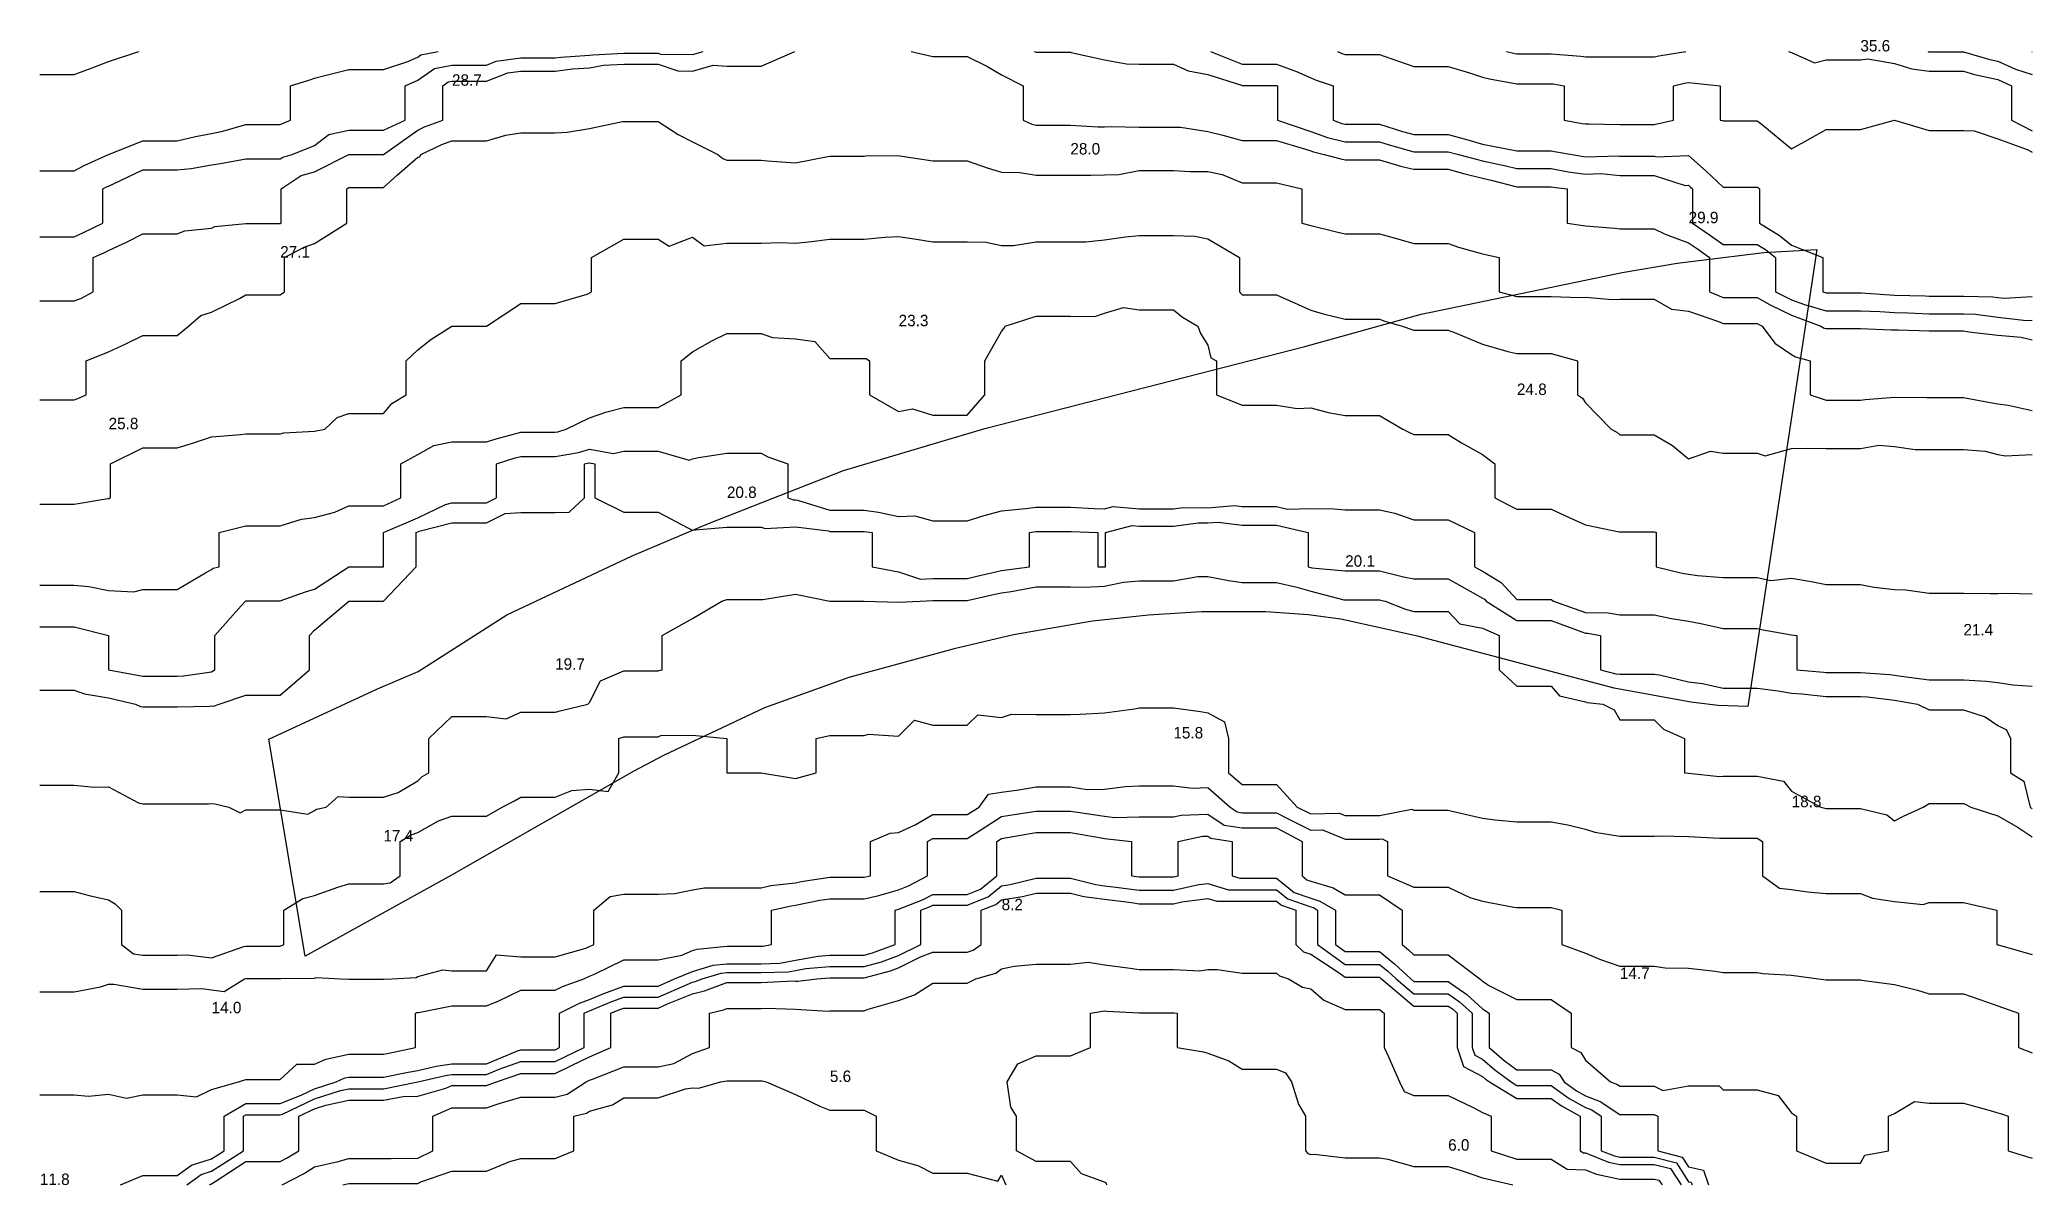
# Model space of a CAD drawing. Extents: x 0 to 174, y 0 to 100.
import ezdxf

# ---------------------------------------------------------------- set-up
doc = ezdxf.new("R2010")
doc.units = 0
for name, color, linetype in [('CONTOURS_MAJEURES', 3, 'CONTINUOUS'), ('CONTOURS_MINEURES', 8, 'CONTINUOUS'), ('PARCELLE', 4, 'CONTINUOUS'), ('POINTS_COTES', 7, 'CONTINUOUS')]:
    doc.layers.add(name, color=color, linetype=linetype)

msp = doc.modelspace()

# ---------------------------------------------------------------- linework, layer by layer
at = {"layer": 'CONTOURS_MAJEURES'}
for points in [[(0, 82.813), (1.812, 82.813), (3.002, 82.813), (3.815, 83.19), (5.513, 84), (5.513, 86.506), (5.513, 86.996), (5.833, 87.168), (6.005, 87.244), (6.432, 87.426), (8.996, 88.65), (10.648, 88.65), (11.999, 88.65), (13.208, 88.791), (15.001, 89.088), (15.791, 89.212), (18.003, 89.627), (20.621, 89.627), (20.995, 89.627), (21.219, 89.778), (22.045, 90.003), (23.997, 90.798), (25.254, 91.744), (26.999, 92.127), (29.129, 92.127), (30.002, 92.127), (31.895, 92.998), (31.895, 94.109), (31.895, 96.005), (33.004, 96.491), (34.476, 97.527), (35.995, 97.814), (37.808, 97.814), (38.998, 97.814), (39.855, 98.145), (42, 98.443), (44.444, 98.443), (45.002, 98.443), (45.494, 98.51), (48.004, 98.664), (48.291, 98.714), (50.996, 98.855), (53.852, 98.855), (53.998, 98.855), (54.221, 98.778), (57.001, 98.724), (57.936, 99.001)], [(86.856, 99.001), (87.002, 98.93), (89.934, 98.93), (90.004, 98.93), (90.082, 98.923), (92.996, 98.275), (94.904, 97.909), (95.998, 97.881), (97.121, 97.881), (99, 97.881), (100.295, 97.297), (102.003, 96.997), (104.943, 96.067), (105.005, 96.042), (105.042, 96.042), (107.997, 96.042), (108.097, 96.005), (108.097, 93.099), (108.097, 92.998), (110.999, 92.011), (112.475, 91.476), (114.001, 91.115), (115.889, 91.115), (117.003, 91.115), (117.848, 90.849), (119.995, 90.244), (122.756, 90.244), (122.997, 90.244), (123.904, 90.003), (125.552, 89.554), (125.999, 89.441), (128.022, 89.022), (129.002, 88.768), (130.234, 88.768), (132.004, 88.768), (133.487, 88.486), (134.996, 88.289), (136.327, 88.329), (137.998, 88.168), (139.83, 88.168), (141, 88.168), (143.702, 87.297), (144.002, 87.31), (144.167, 87.161), (144.342, 86.996), (144.342, 86.657), (144.342, 84), (145.919, 82.917), (147.005, 82.136), (148.867, 82.136), (149.996, 82.136), (150.701, 81.707), (151.581, 81.005), (151.581, 79.418), (151.581, 77.998), (152.999, 77.31), (154.108, 76.891), (156.001, 76.36), (157.361, 76.36), (159.003, 76.36), (160.71, 76.289), (161.995, 76.198), (163.169, 76.174), (164.997, 76.089), (166.91, 76.089), (167.999, 76.089), (169.061, 76.062), (171.002, 75.794), (173.497, 75.508), (174.004, 75.536)], [(0, 43.221), (1.778, 43.221), (3.002, 43.221), (3.89, 42.885), (6.005, 42.537), (8.355, 41.995), (8.788, 41.786), (8.996, 41.762), (9.23, 41.762), (11.999, 41.762), (14.841, 41.835), (15.001, 41.845), (15.161, 41.835), (15.668, 41.995), (18.003, 42.775), (18.779, 42.775), (20.995, 42.775), (23.55, 45.002), (23.55, 45.448), (23.55, 47.998), (23.997, 48.465), (26.999, 51.004), (30.002, 51.004), (32.861, 54), (32.861, 54.143), (32.861, 56.996), (33.004, 57.056), (33.119, 57.111), (35.995, 57.83), (38.165, 57.83), (38.998, 57.83), (40.635, 58.636), (42, 58.749), (43.251, 58.749), (45.002, 58.749), (46.228, 58.775), (47.557, 60.002), (47.557, 60.448), (47.557, 62.998), (47.941, 63.061), (48.004, 63.081), (48.47, 62.998), (48.47, 62.532), (48.47, 60.002), (50.996, 58.774), (52.772, 58.774), (53.998, 58.774), (56.591, 57.406), (57.001, 57.187), (57.22, 57.216), (60.003, 57.463), (62.538, 57.463), (63.005, 57.463), (63.351, 57.343), (65.997, 57.489), (68.865, 57.13), (68.999, 57.088), (69.091, 57.088), (72.001, 57.088), (72.684, 56.996), (72.684, 54.681), (72.684, 54), (75.004, 53.545), (76.924, 52.927), (77.995, 52.982), (79.015, 52.982), (80.997, 52.982), (81.835, 53.164), (84, 53.669), (86.43, 54), (86.43, 56.425), (86.43, 56.996), (87.002, 57.081), (89.919, 57.081), (90.004, 57.081), (90.085, 57.076), (92.398, 56.996), (92.398, 54.599), (92.398, 54), (92.978, 53.982), (92.996, 53.983), (93.077, 54), (93.077, 56.915), (93.077, 56.996), (95.401, 57.594), (95.998, 57.542), (96.544, 57.542), (99, 57.542), (101.162, 57.837), (102.003, 57.826), (102.908, 57.902), (105.005, 57.629), (107.366, 57.629), (107.997, 57.629), (110.784, 56.996), (110.784, 56.782), (110.784, 54), (110.999, 53.937), (111.083, 53.916), (114.001, 53.644), (116.647, 53.644), (117.003, 53.644), (119.106, 53.109), (119.995, 52.937), (121.932, 52.937), (122.997, 52.937), (125.399, 51.603), (125.999, 51.262), (126.161, 51.165), (126.308, 51.004), (129.002, 49.306), (130.309, 49.306), (132.004, 49.306), (134.688, 48.307), (134.996, 48.196), (135.191, 48.193), (136.317, 47.998), (136.317, 46.679), (136.317, 45.002), (137.648, 44.651), (137.998, 44.612), (140.611, 44.612), (141, 44.612), (141.443, 44.559), (144.002, 43.959), (145.209, 43.794), (147.005, 43.4), (148.402, 43.4), (149.996, 43.4), (151.823, 43.173), (152.999, 42.97), (153.892, 42.89), (156.001, 42.668), (158.331, 42.668), (159.003, 42.668), (159.629, 42.624), (161.995, 42.346), (163.996, 41.995), (164.997, 41.496), (167.499, 41.496), (167.999, 41.496), (169.905, 40.902), (171.002, 40.133), (171.766, 39.762), (172.108, 39), (172.108, 37.108), (172.108, 36.004), (173.276, 35.275), (173.816, 32.997), (174.004, 32.875)], [(12.842, 0.001), (14.089, 0.911), (15.001, 1.199), (17.8, 2.997), (17.8, 3.201), (17.8, 6.003), (18.003, 6.122), (20.876, 6.122), (20.995, 6.122), (21.192, 6.2), (23.997, 7.523), (26.255, 8.257), (26.999, 8.41), (27.59, 8.41), (30.002, 8.41), (33.004, 8.999), (35.43, 9.565), (35.995, 9.651), (36.649, 9.651), (38.998, 9.651), (40.105, 10.104), (42, 10.78), (43.217, 10.78), (45.002, 10.78), (47.551, 11.995), (47.551, 14.547), (47.551, 15.001), (47.851, 15.154), (48.004, 15.209), (49.966, 16.032), (50.996, 16.413), (52.411, 16.413), (53.998, 16.413), (56.523, 17.52), (57.001, 17.71), (57.231, 17.767), (57.841, 17.997), (59.501, 18.499), (60.003, 18.551), (62.452, 18.551), (63.005, 18.551), (65.367, 18.63), (65.997, 18.746), (66.911, 18.913), (68.999, 19.079), (70.079, 19.079), (72.001, 19.079), (73.51, 19.493), (75.004, 20.044), (76.941, 21.004), (76.941, 22.06), (76.941, 23.999), (77.697, 24.298), (77.995, 24.454), (78.451, 24.454), (80.997, 24.454), (82.83, 25.167), (84, 26.122), (84.758, 26.238), (87.002, 26.786), (87.212, 26.786), (90.004, 26.786), (92.24, 26.238), (92.996, 26.139), (93.974, 26.019), (95.998, 25.736), (97.26, 25.736), (99, 25.736), (101.237, 26.231), (102.003, 26.331), (103.8, 25.793), (105.005, 25.789), (106.21, 25.789), (107.997, 25.789), (108.99, 24.99), (110.999, 24.292), (111.224, 24.224), (111.602, 23.999), (111.602, 21.606), (111.602, 21.004), (114.001, 19.265), (115.737, 19.265), (117.003, 19.265), (117.696, 18.693), (118.448, 17.997), (119.995, 16.702), (121.7, 16.702), (122.997, 16.702), (124.002, 16.004), (125.109, 15.001), (125.109, 12.886), (125.109, 11.995), (125.338, 11.334), (125.999, 10.986), (127.071, 10.068), (128.508, 8.999), (129.002, 8.703), (131.707, 8.703), (132.004, 8.703), (133.555, 7.557), (134.996, 6.757), (135.546, 6.552), (136.376, 6.003), (136.376, 4.621), (136.376, 2.997), (137.536, 2.536), (137.998, 2.44), (138.556, 2.44), (141, 2.44), (142.939, 1.936), (144.002, 0.286), (144.237, 0.235), (144.315, 0.001)]]:
    msp.add_lwpolyline(points, dxfattribs=at)
at = {"layer": 'CONTOURS_MINEURES'}
for points in [[(0, 77.21), (0.79, 77.21), (3.002, 77.21), (3.58, 77.422), (4.67, 77.998), (4.67, 79.334), (4.67, 81.005), (5.581, 81.428), (6.005, 81.63), (7.625, 82.378), (8.996, 83.083), (11.079, 83.083), (11.999, 83.083), (12.67, 83.33), (15.001, 83.566), (15.291, 83.711), (18.003, 83.969), (20.963, 83.969), (20.995, 83.969), (21.015, 83.98), (21.075, 84), (21.075, 84.08), (21.075, 86.996), (22.825, 88.17), (23.997, 88.489), (26.999, 90.003), (30.002, 90.003), (33.004, 92.136), (33.584, 92.418), (35.19, 92.998), (35.19, 95.196), (35.19, 96.005), (35.663, 96.338), (35.995, 96.401), (36.392, 96.401), (38.998, 96.401), (40.877, 97.126), (42, 97.282), (43.28, 97.282), (45.002, 97.282), (46.519, 97.488), (48.004, 97.579), (49.214, 97.79), (50.996, 97.882), (52.877, 97.882), (53.998, 97.882), (55.708, 97.295), (57.001, 97.27), (58.802, 97.802), (60.003, 97.723), (61.725, 97.723), (63.005, 97.723), (65.946, 99.001)], [(0, 88.588), (1.59, 88.588), (3.002, 88.588), (3.92, 89.084), (6.005, 90.003), (8.996, 91.201), (10.798, 91.201), (11.999, 91.201), (13.586, 91.587), (15.001, 91.84), (15.97, 92.031), (18.003, 92.632), (20.628, 92.632), (20.995, 92.632), (21.895, 92.998), (21.895, 93.9), (21.895, 96.005), (23.494, 96.507), (23.997, 96.66), (24.901, 96.907), (26.999, 97.43), (28.573, 97.43), (30.002, 97.43), (32.136, 98.135), (33.004, 98.515), (33.289, 98.715), (34.799, 99.001)], [(0, 96.979), (2.026, 96.979), (3.002, 96.979), (4.562, 97.561), (6.005, 98.128), (8.64, 99.001)], [(76.091, 99.001), (77.995, 98.564), (80.56, 98.564), (80.997, 98.564), (82.719, 97.723), (84, 96.97), (85.892, 96.005), (85.892, 94.11), (85.892, 92.998), (86.648, 92.645), (87.002, 92.57), (87.431, 92.57), (90.004, 92.57), (92.407, 92.409), (92.996, 92.427), (93.556, 92.44), (95.998, 92.386), (98.387, 92.386), (99, 92.386), (99.623, 92.377), (102.003, 92.006), (103.318, 91.686), (105.005, 91.23), (106.23, 91.23), (107.997, 91.23), (110.533, 90.468), (110.999, 90.309), (111.224, 90.227), (112.174, 90.003), (113.615, 89.617), (114.001, 89.54), (114.463, 89.54), (117.003, 89.54), (118.939, 88.942), (119.995, 88.708), (121.288, 88.708), (122.997, 88.708), (124.341, 88.342), (125.999, 87.922), (126.766, 87.763), (129.002, 87.186), (131.814, 87.186), (132.004, 87.186), (132.163, 87.156), (133.385, 86.996), (133.385, 85.383), (133.385, 84), (134.996, 83.782), (137.553, 83.556), (137.998, 83.524), (140.523, 83.524), (141, 83.524), (141.96, 83.043), (144.002, 82.289), (144.765, 81.765), (145.82, 81.005), (145.82, 79.819), (145.82, 77.998), (147.005, 77.51), (149.509, 77.51), (149.996, 77.51), (151.129, 76.868), (152.999, 75.961), (155.536, 75.002), (155.839, 74.84), (156.001, 74.796), (156.207, 74.796), (159.003, 74.796), (161.676, 74.682), (161.995, 74.703), (162.296, 74.7), (164.997, 74.589), (167.586, 74.589), (167.999, 74.589), (168.484, 74.518), (171.002, 74.229), (173.038, 74.035), (174.004, 73.825)], [(102.234, 99.001), (105.005, 97.891), (106.889, 97.891), (107.997, 97.891), (109.763, 97.239), (110.999, 96.712), (111.484, 96.489), (112.969, 96.005), (112.969, 94.032), (112.969, 92.998), (113.726, 92.724), (114.001, 92.659), (114.342, 92.659), (117.003, 92.659), (119.021, 92.023), (119.995, 91.749), (121.247, 91.749), (122.997, 91.749), (124.704, 91.295), (125.999, 90.91), (126.759, 90.761), (129.002, 90.32), (131.686, 90.32), (132.004, 90.32), (132.273, 90.272), (133.832, 90.003), (134.81, 89.817), (134.996, 89.792), (137.874, 89.879), (137.998, 89.867), (138.134, 89.867), (141, 89.867), (141.2, 89.802), (144.002, 89.924), (145.538, 88.534), (147.005, 87.156), (149.837, 87.156), (149.996, 87.156), (150.092, 87.092), (150.192, 86.996), (150.192, 86.801), (150.192, 84), (151.936, 82.94), (152.999, 82.092), (155.723, 81.005), (155.723, 80.726), (155.723, 77.998), (156.001, 77.92), (158.925, 77.92), (159.003, 77.92), (159.084, 77.917), (161.995, 77.711), (164.655, 77.657), (164.997, 77.641), (165.355, 77.641), (167.999, 77.641), (170.577, 77.575), (171.002, 77.516), (171.547, 77.453), (174.004, 77.588)], [(113.342, 99.001), (113.793, 98.793), (114.001, 98.726), (114.277, 98.726), (117.003, 98.726), (117.402, 98.601), (119.995, 97.698), (121.692, 97.698), (122.997, 97.698), (124.861, 97.141), (125.999, 96.768), (126.607, 96.611), (129.002, 96.187), (131.822, 96.187), (132.004, 96.187), (132.174, 96.175), (133.136, 96.005), (133.136, 94.867), (133.136, 92.998), (134.715, 92.717), (134.996, 92.669), (135.317, 92.678), (137.998, 92.629), (140.63, 92.629), (141, 92.629), (142.689, 92.998), (142.689, 94.314), (142.689, 96.005), (143.754, 96.253), (144.002, 96.294), (146.744, 96.005), (146.744, 95.744), (146.744, 92.998), (146.975, 92.968), (147.005, 92.935), (147.068, 92.935), (149.996, 92.935), (150.297, 92.699), (152.999, 90.511), (154.148, 91.15), (156.001, 92.194), (156.807, 92.194), (159.003, 92.194), (161.995, 92.998), (164.997, 92.084), (167.082, 92.084), (167.999, 92.084), (168.944, 92.055), (171.002, 91.366), (173.578, 90.428), (174.004, 90.207)], [(128.09, 99.001), (128.814, 98.814), (129.002, 98.78), (129.223, 98.78), (132.004, 98.78), (134.596, 98.601), (134.996, 98.53), (135.477, 98.521), (137.998, 98.521), (140.519, 98.521), (141, 98.521), (141.39, 98.612), (143.752, 99.001)], [(152.734, 99.001), (152.999, 98.923), (155, 98.002), (156.001, 98.262), (156.742, 98.262), (159.003, 98.262), (159.658, 98.345), (161.995, 97.963), (163.485, 97.492), (164.997, 97.273), (166.728, 97.273), (167.999, 97.273), (168.98, 96.984), (171.002, 96.542), (172.199, 96.005), (172.199, 94.198), (172.199, 92.998), (174.004, 92.062)], [(164.904, 99.001), (164.975, 98.978), (164.997, 98.975), (165.023, 98.975), (167.999, 98.975), (170.297, 98.298), (171.002, 98.144), (172.561, 97.445), (174.004, 96.994)], [(173.972, 99.001), (174.004, 98.991)], [(0, 68.563), (0.438, 68.563), (3.002, 68.563), (3.318, 68.685), (4.053, 69), (4.053, 70.947), (4.053, 71.996), (6.005, 72.778), (7.521, 73.479), (8.996, 74.182), (9.815, 74.182), (11.999, 74.182), (12.975, 75.002), (14.062, 75.94), (15.001, 76.218), (17.437, 77.434), (18.003, 77.752), (18.249, 77.752), (20.995, 77.752), (21.381, 77.998), (21.381, 78.385), (21.381, 81.005), (23.086, 81.914), (23.997, 82.231), (26.821, 84), (26.821, 84.178), (26.821, 86.996), (26.999, 87.112), (29.886, 87.112), (30.002, 87.112), (31.202, 88.199), (33.004, 89.767), (33.2, 89.806), (33.284, 90.003), (35.11, 90.889), (35.995, 91.209), (37.788, 91.209), (38.998, 91.209), (40.688, 91.69), (42, 91.889), (43.89, 91.889), (45.002, 91.889), (46.05, 91.953), (48.004, 92.26), (50.876, 92.879), (50.996, 92.872), (51.123, 92.872), (53.998, 92.872), (55.753, 91.754), (57.001, 91.097), (59.218, 90.003), (59.643, 89.643), (60.003, 89.498), (62.501, 89.498), (63.005, 89.498), (63.547, 89.458), (65.997, 89.262), (68.835, 89.839), (68.999, 89.862), (69.14, 89.862), (72.001, 89.862), (72.126, 89.877), (75.004, 89.918), (75.107, 89.899), (77.995, 89.436), (78.561, 89.436), (80.997, 89.436), (82.815, 88.816), (84, 88.446), (85.576, 88.424), (87.002, 88.206), (88.21, 88.206), (90.004, 88.206), (91.803, 88.195), (92.996, 88.225), (94.247, 88.249), (95.998, 88.614), (97.385, 88.614), (99, 88.614), (100.469, 88.532), (102.003, 88.515), (103.259, 88.254), (105.005, 87.522), (105.528, 87.522), (107.997, 87.522), (110.209, 86.996), (110.209, 86.208), (110.209, 84), (110.999, 83.801), (113.259, 83.26), (114.001, 83.076), (116.076, 83.076), (117.003, 83.076), (118.289, 82.713), (119.995, 82.223), (121.216, 82.223), (122.997, 82.223), (123.913, 81.918), (125.999, 81.331), (127.458, 81.005), (127.458, 79.459), (127.458, 77.998), (129.002, 77.59), (129.411, 77.59), (132.004, 77.59), (134.512, 77.514), (134.996, 77.553), (137.331, 77.332), (137.998, 77.367), (138.63, 77.367), (141, 77.367), (142.507, 76.506), (144.002, 76.319), (146.598, 75.408), (147.005, 75.241), (147.243, 75.241), (149.996, 75.241), (150.417, 75.002), (151.532, 73.533), (152.999, 72.532), (153.347, 72.345), (154.615, 71.996), (154.615, 70.613), (154.615, 69), (156.001, 68.536), (158.538, 68.536), (159.003, 68.536), (159.411, 68.592), (161.995, 68.815), (164.777, 68.781), (164.997, 68.781), (165.217, 68.781), (167.999, 68.781), (170.328, 68.328), (171.002, 68.22), (171.9, 68.104), (174.004, 67.646)], [(0, 59.469), (0.533, 59.469), (3.002, 59.469), (5.947, 59.944), (6.005, 59.935), (6.166, 60.002), (6.166, 62.836), (6.166, 62.998), (8.996, 64.383), (10.616, 64.383), (11.999, 64.383), (13.255, 64.747), (15.001, 65.346), (17.555, 65.556), (18.003, 65.604), (18.402, 65.604), (20.995, 65.604), (21.295, 65.704), (23.997, 65.846), (24.88, 66.005), (25.97, 67.032), (26.999, 67.387), (28.385, 67.387), (30.002, 67.387), (30.739, 68.264), (32.003, 69), (32.003, 70.997), (32.003, 71.996), (33.004, 72.952), (34.154, 73.846), (35.995, 75.002), (38.998, 75.002), (42, 77), (43.001, 77), (45.002, 77), (47.804, 77.798), (48.004, 77.891), (48.064, 77.938), (48.191, 77.998), (48.191, 78.186), (48.191, 81.005), (50.996, 82.61), (52.39, 82.61), (53.998, 82.61), (54.977, 81.982), (57.001, 82.779), (58.032, 82.034), (60.003, 82.248), (61.759, 82.248), (63.005, 82.248), (64.676, 82.328), (65.997, 82.247), (67.395, 82.4), (68.999, 82.618), (70.616, 82.618), (72.001, 82.618), (73.787, 82.787), (75.004, 82.847), (76.357, 82.645), (77.995, 82.383), (79.377, 82.383), (80.997, 82.383), (82.659, 82.342), (84, 82.053), (85.04, 82.042), (87.002, 82.375), (88.631, 82.375), (90.004, 82.375), (91.367, 82.37), (92.996, 82.546), (94.807, 82.812), (95.998, 82.938), (97.063, 82.938), (99, 82.938), (100.861, 82.861), (102.003, 82.639), (104.784, 81.005), (104.784, 80.784), (104.784, 77.998), (105.005, 77.738), (105.265, 77.738), (107.997, 77.738), (109.907, 76.909), (110.999, 76.421), (112.072, 76.074), (114.001, 75.616), (116.388, 75.616), (117.003, 75.616), (117.459, 75.459), (118.972, 75.002), (119.995, 74.66), (122.655, 74.66), (122.997, 74.66), (123.547, 74.452), (125.999, 73.425), (128.208, 72.791), (129.002, 72.63), (129.635, 72.63), (132.004, 72.63), (134.298, 71.996), (134.298, 69.699), (134.298, 69), (134.72, 68.724), (134.996, 68.301), (137.223, 66.005), (137.737, 65.743), (137.998, 65.514), (138.488, 65.514), (141, 65.514), (142.599, 64.599), (144.002, 63.427), (145.899, 64.106), (147.005, 63.913), (149.086, 63.913), (149.996, 63.913), (150.689, 63.692), (152.999, 64.334), (154.344, 64.345), (156.001, 64.331), (157.671, 64.331), (159.003, 64.331), (160.601, 64.603), (161.995, 64.485), (163.774, 64.223), (164.997, 64.223), (166.22, 64.223), (167.999, 64.223), (169.895, 64.106), (171.002, 63.815), (171.674, 63.671), (174.004, 63.795)], [(0, 52.387), (1.617, 52.387), (3.002, 52.387), (4.283, 52.282), (6.005, 51.936), (8.2, 51.802), (8.996, 52.003), (10.998, 52.003), (11.999, 52.003), (14.46, 53.461), (15.001, 53.765), (15.13, 53.872), (15.66, 54), (15.66, 54.657), (15.66, 56.996), (18.003, 57.572), (20.421, 57.572), (20.995, 57.572), (22.845, 58.149), (23.997, 58.297), (25.761, 58.762), (26.999, 59.317), (27.683, 59.317), (30.002, 59.317), (31.542, 60.002), (31.542, 61.539), (31.542, 62.998), (33.004, 63.788), (34.418, 64.583), (35.995, 64.897), (37.892, 64.897), (38.998, 64.897), (39.844, 65.157), (42, 65.741), (44.739, 65.741), (45.002, 65.741), (45.228, 65.778), (45.964, 66.005), (48.004, 66.997), (49.529, 67.531), (50.996, 67.917), (52.082, 67.917), (53.998, 67.917), (56.013, 69), (56.013, 69.986), (56.013, 71.996), (57.001, 72.755), (58.746, 73.744), (60.003, 74.366), (62.369, 74.366), (63.005, 74.366), (63.984, 74.018), (65.997, 73.914), (67.68, 73.681), (68.999, 72.19), (71.808, 72.19), (72.001, 72.19), (72.183, 72.178), (72.463, 71.996), (72.463, 71.535), (72.463, 69), (75.004, 67.567), (76.222, 67.78), (77.995, 67.234), (79.766, 67.234), (80.997, 67.234), (82.532, 69), (82.532, 70.465), (82.532, 71.996), (84, 74.54), (84.187, 74.815), (84.3, 75.002), (87.002, 75.879), (89.126, 75.879), (90.004, 75.879), (92.138, 75.862), (92.996, 76.142), (94.638, 76.641), (95.998, 76.447), (97.553, 76.447), (99, 76.447), (99.803, 75.803), (101.134, 75.002), (101.38, 74.378), (102.003, 73.349), (102.262, 72.256), (102.775, 71.996), (102.775, 69.77), (102.775, 69), (105.005, 68.115), (107.113, 68.115), (107.997, 68.115), (109.821, 67.825), (110.999, 67.88), (112.519, 67.483), (114.001, 67.197), (115.196, 67.197), (117.003, 67.197), (119.05, 66.005), (119.684, 65.692), (119.995, 65.557), (120.442, 65.557), (122.997, 65.557), (124.172, 64.828), (125.999, 63.8), (127.077, 62.998), (127.077, 61.078), (127.077, 60.002), (128.357, 59.357), (129.002, 59.039), (131.042, 59.039), (132.004, 59.039), (133.828, 58.169), (134.996, 57.646), (137.947, 57.046), (137.998, 57.033), (138.035, 57.033), (141, 57.033), (141.172, 56.996), (141.172, 54.171), (141.172, 54), (143.436, 53.435), (144.002, 53.354), (144.776, 53.228), (147.005, 53.066), (147.937, 53.066), (149.996, 53.066), (151.192, 52.807), (152.999, 53.012), (154.696, 52.697), (156.001, 52.456), (157.456, 52.456), (159.003, 52.456), (160.205, 52.208), (161.995, 52.022), (162.968, 51.976), (164.997, 51.684), (165.678, 51.684), (167.999, 51.684), (170.345, 51.66), (171.002, 51.666), (171.679, 51.681), (174.004, 51.63)], [(0, 48.754), (0.756, 48.754), (3.002, 48.754), (6.005, 47.998), (6.005, 45.002), (8.996, 44.453), (11.45, 44.453), (11.999, 44.453), (12.537, 44.462), (15.001, 44.825), (15.274, 45.002), (15.274, 47.725), (15.274, 47.998), (17.574, 50.575), (17.972, 51.004), (17.989, 51.019), (18.003, 51.022), (20.977, 51.022), (20.995, 51.022), (23.188, 51.812), (23.997, 52.048), (26.999, 54), (30.002, 54), (30.002, 56.996), (33.004, 58.263), (35.42, 59.424), (35.995, 59.568), (36.429, 59.568), (38.998, 59.568), (39.881, 60.002), (39.881, 60.883), (39.881, 62.998), (41.502, 63.496), (42, 63.631), (42.632, 63.631), (45.002, 63.631), (47.037, 63.967), (48.004, 64.264), (50.109, 63.89), (50.996, 64.082), (52.078, 64.082), (53.998, 64.082), (56.705, 63.294), (57.001, 63.422), (57.538, 63.536), (60.003, 63.911), (62.093, 63.911), (63.005, 63.911), (63.589, 63.585), (65.321, 62.998), (65.321, 60.679), (65.321, 60.002), (65.824, 59.828), (65.997, 59.838), (66.184, 59.814), (68.999, 58.932), (70.933, 58.932), (72.001, 58.932), (73.236, 58.765), (75.004, 58.398), (76.431, 58.43), (77.995, 58.02), (79.975, 58.02), (80.997, 58.02), (82.467, 58.468), (84, 58.886), (86.076, 59.075), (87.002, 59.213), (87.79, 59.213), (90.004, 59.213), (92.092, 59.094), (92.996, 59.063), (93.742, 59.255), (95.998, 59.061), (98.06, 59.061), (99, 59.061), (99.828, 59.174), (102.003, 59.145), (104.344, 59.34), (105.005, 59.255), (105.749, 59.255), (107.997, 59.255), (108.962, 59.035), (110.999, 59.094), (113.05, 59.049), (114.001, 58.969), (115.972, 58.969), (117.003, 58.969), (118.336, 58.663), (119.995, 58.096), (121.094, 58.096), (122.997, 58.096), (125.3, 56.996), (125.3, 56.298), (125.3, 54), (125.999, 53.602), (127.625, 52.626), (129.002, 51.127), (131.881, 51.127), (132.004, 51.127), (132.074, 51.074), (132.203, 51.004), (134.996, 49.996), (136.968, 49.972), (137.998, 49.793), (139.791, 49.793), (141, 49.793), (142.514, 49.488), (144.002, 49.249), (145.059, 49.055), (147.005, 48.613), (147.617, 48.613), (149.996, 48.613), (150.497, 48.499), (152.999, 48.041), (153.46, 47.998), (153.46, 45.463), (153.46, 45.002), (155.792, 44.793), (156.001, 44.771), (156.232, 44.771), (159.003, 44.771), (161.584, 44.589), (161.995, 44.541), (162.553, 44.443), (164.997, 44.107), (165.891, 44.107), (167.999, 44.107), (170.001, 44), (171.002, 43.877), (172.317, 43.685), (174.004, 43.565)], [(0, 34.911), (1.092, 34.911), (3.002, 34.911), (4.754, 34.751), (6.005, 34.777), (8.606, 33.389), (8.996, 33.279), (9.278, 33.279), (11.999, 33.279), (14.719, 33.279), (15.001, 33.331), (15.282, 33.279), (16.502, 32.997), (17.503, 32.498), (18.003, 32.767), (18.233, 32.767), (20.995, 32.767), (23.397, 32.398), (23.997, 32.719), (24.158, 32.837), (24.998, 32.997), (26.068, 33.93), (26.999, 33.87), (29.13, 33.87), (30.002, 33.87), (31.288, 34.286), (33.004, 35.31), (33.37, 35.636), (33.974, 36.004), (33.974, 38.028), (33.974, 39), (35.995, 40.92), (37.92, 40.92), (38.998, 40.92), (40.723, 40.721), (42, 41.285), (42.712, 41.285), (45.002, 41.285), (45.552, 41.447), (47.851, 41.995), (48.004, 42.135), (48.978, 44.024), (50.996, 44.899), (53.896, 44.899), (53.998, 44.899), (54.065, 44.936), (54.359, 45.002), (54.359, 47.638), (54.359, 47.998), (57.001, 49.468), (59.558, 51.004), (60.003, 51.137), (62.872, 51.137), (63.005, 51.137), (63.149, 51.149), (65.997, 51.609), (68.999, 51.004), (72.001, 51.004), (75.004, 50.897), (76.873, 51.004), (77.995, 51.062), (80.94, 51.062), (80.997, 51.062), (83.415, 51.588), (84, 51.724), (84.835, 51.838), (87.002, 52.246), (88.759, 52.246), (90.004, 52.246), (91.208, 52.21), (92.996, 52.31), (94.645, 52.65), (95.998, 52.779), (97.222, 52.779), (99, 52.779), (101.148, 53.147), (102.003, 53.134), (103.8, 52.798), (105.005, 52.616), (106.387, 52.616), (107.997, 52.616), (109.792, 52.208), (110.999, 51.857), (113.889, 51.116), (114.001, 51.106), (114.103, 51.106), (117.003, 51.106), (117.084, 51.085), (117.502, 51.004), (119.283, 50.288), (119.995, 50.093), (120.905, 50.093), (122.997, 50.093), (124.02, 49.022), (125.999, 48.636), (127.441, 47.998), (127.441, 46.44), (127.441, 45.002), (129.002, 43.554), (130.558, 43.554), (132.004, 43.554), (132.72, 42.715), (134.996, 42.185), (135.146, 42.146), (136.497, 41.995), (137.498, 41.496), (137.998, 40.613), (139.615, 40.613), (141, 40.613), (141.808, 39.806), (143.627, 39), (143.627, 38.625), (143.627, 36.004), (144.002, 35.964), (146.683, 35.682), (147.005, 35.696), (147.311, 35.696), (149.996, 35.696), (152.277, 35.281), (152.999, 34.405), (155.539, 32.997), (156.001, 32.895), (156.103, 32.895), (159.003, 32.895), (161.319, 32.32), (161.995, 31.806), (162.775, 32.219), (164.472, 32.997), (164.997, 33.311), (167.686, 33.311), (167.999, 33.311), (168.225, 33.224), (168.656, 32.997), (171.002, 32.256), (172.789, 31.214), (174.004, 30.419)], [(0, 25.633), (1.638, 25.633), (3.002, 25.633), (4.297, 25.291), (6.005, 24.902), (6.57, 24.565), (7.14, 23.999), (7.14, 22.141), (7.14, 21.004), (8.185, 20.188), (8.996, 20.08), (11.076, 20.08), (11.999, 20.08), (12.905, 20.096), (15.001, 19.832), (17.821, 20.821), (18.003, 20.862), (18.144, 20.862), (20.995, 20.862), (21.311, 21.004), (21.311, 21.319), (21.311, 23.999), (22.972, 25.022), (23.997, 25.292), (26.022, 26.02), (26.999, 26.301), (29.306, 26.301), (30.002, 26.301), (30.608, 26.39), (31.467, 26.995), (31.467, 28.463), (31.467, 30.002), (32.43, 30.574), (33.004, 30.792), (34.816, 31.816), (35.995, 32.206), (36.788, 32.206), (38.998, 32.206), (40.376, 32.997), (41.459, 33.539), (42, 33.868), (44.133, 33.868), (45.002, 33.868), (46.459, 34.456), (48.004, 34.562), (49.641, 34.36), (50.558, 36.004), (50.558, 38.561), (50.558, 39), (50.996, 39.148), (53.849, 39.148), (53.998, 39.148), (54.245, 39.246), (57.001, 39.283), (60.003, 39), (60.003, 36.004), (63.005, 36.004), (65.997, 35.503), (67.798, 36.004), (67.798, 37.202), (67.798, 39), (68.999, 39.249), (69.249, 39.249), (72.001, 39.249), (72.377, 39.374), (75.004, 39.199), (76.4, 40.597), (77.995, 40.169), (79.167, 40.169), (80.997, 40.169), (81.936, 41.059), (84, 40.83), (84.861, 41.136), (87.002, 41.101), (89.108, 41.101), (90.004, 41.101), (90.869, 41.129), (92.996, 41.234), (95.598, 41.596), (95.998, 41.687), (96.307, 41.687), (99, 41.687), (101.363, 41.357), (102.003, 41.252), (103.46, 40.454), (103.811, 39), (103.811, 37.809), (103.811, 36.004), (105.005, 34.976), (106.974, 34.976), (107.997, 34.976), (109.821, 32.997), (110.999, 32.415), (113.488, 32.486), (114.001, 32.272), (116.276, 32.272), (117.003, 32.272), (119.827, 32.829), (119.995, 32.739), (122.739, 32.739), (122.997, 32.739), (123.34, 32.656), (125.999, 32.046), (127.102, 31.897), (129.002, 31.71), (130.291, 31.71), (132.004, 31.71), (133.455, 31.455), (134.996, 31.089), (135.8, 30.804), (137.998, 30.457), (138.454, 30.457), (141, 30.457), (141.484, 30.484), (144.002, 30.433), (146.722, 30.284), (147.005, 30.292), (147.295, 30.292), (149.996, 30.292), (150.461, 30.002), (150.461, 29.536), (150.461, 26.995), (151.927, 25.926), (152.999, 25.813), (154.392, 25.605), (156.001, 25.453), (157.458, 25.453), (159.003, 25.453), (160.061, 25.058), (161.995, 24.759), (164.483, 24.512), (164.997, 24.677), (165.676, 24.677), (167.999, 24.677), (170.908, 23.999), (170.908, 21.097), (170.908, 21.004), (170.983, 20.985), (171.002, 20.979), (171.036, 20.969), (174.004, 20.127)], [(0, 16.867), (1.133, 16.867), (3.002, 16.867), (5.307, 17.3), (6.005, 17.533), (6.448, 17.553), (8.996, 17.102), (9.893, 17.102), (11.999, 17.102), (14.156, 17.154), (15.001, 17.048), (16.09, 16.91), (17.875, 17.997), (18.003, 18.025), (20.966, 18.025), (20.995, 18.025), (21.046, 18.048), (23.997, 18.073), (24.131, 18.132), (26.249, 17.997), (26.999, 17.976), (29.981, 17.976), (30.002, 17.976), (30.016, 17.982), (30.752, 17.997), (32.869, 18.132), (33.004, 18.217), (35.19, 18.807), (35.995, 18.699), (36.696, 18.699), (38.998, 18.699), (39.883, 20.117), (42, 19.931), (43.931, 19.931), (45.002, 19.931), (47.687, 20.686), (48.004, 20.834), (48.378, 21.004), (48.378, 21.378), (48.378, 23.999), (49.797, 25.2), (50.996, 25.405), (52.404, 25.405), (53.998, 25.405), (55.459, 25.457), (57.001, 25.782), (58.041, 25.957), (60.003, 25.964), (61.972, 25.964), (63.005, 25.964), (63.844, 26.155), (65.997, 26.396), (66.496, 26.497), (68.999, 26.873), (71.879, 26.873), (72.001, 26.873), (72.551, 26.995), (72.551, 29.451), (72.551, 30.002), (74.278, 30.726), (75.004, 30.781), (76.462, 31.462), (77.995, 32.361), (78.633, 32.361), (80.997, 32.361), (82.05, 32.997), (82.857, 34.141), (84, 34.314), (85.501, 34.501), (87.002, 34.773), (88.775, 34.773), (90.004, 34.773), (91.461, 34.54), (92.996, 34.567), (94.809, 34.814), (95.998, 34.849), (97.152, 34.849), (99, 34.849), (100.668, 34.668), (102.003, 34.725), (103.951, 32.997), (104.585, 32.578), (105.005, 32.515), (105.487, 32.515), (107.997, 32.515), (109.025, 31.971), (110.999, 30.995), (112.024, 31.025), (114.001, 30.199), (114.198, 30.199), (117.003, 30.199), (117.248, 30.247), (117.705, 30.002), (117.705, 27.7), (117.705, 26.995), (119.995, 26.002), (122.002, 26.002), (122.997, 26.002), (124.897, 25.1), (125.999, 24.798), (128.726, 24.274), (129.002, 24.232), (129.234, 24.232), (132.004, 24.232), (132.939, 23.999), (132.939, 21.94), (132.939, 21.004), (134.996, 20.243), (136.317, 19.681), (137.998, 19.12), (139.879, 19.12), (141, 19.12), (141.966, 18.965), (144.002, 18.941), (146.333, 18.67), (147.005, 18.571), (147.576, 18.571), (149.996, 18.571), (150.469, 18.47), (152.999, 18.321), (155.358, 17.997), (156.001, 17.91), (158.916, 17.91), (159.003, 17.91), (159.103, 17.897), (161.995, 17.507), (164.004, 17.006), (164.997, 16.683), (166.682, 16.683), (167.999, 16.683), (170.016, 15.984), (171.002, 15.643), (172.803, 15.001), (172.803, 13.799), (172.803, 11.995), (174.004, 11.544)], [(0, 7.87), (1.87, 7.87), (3.002, 7.87), (4.258, 7.746), (6.005, 7.921), (7.574, 7.575), (8.996, 7.871), (10.127, 7.871), (11.999, 7.871), (13.694, 7.695), (15.001, 8.355), (17.364, 8.999), (18.003, 9.228), (20.766, 9.228), (20.995, 9.228), (22.448, 10.545), (23.997, 10.551), (24.992, 11.002), (26.999, 11.432), (29.437, 11.432), (30.002, 11.432), (30.474, 11.523), (32.804, 11.995), (32.804, 14.801), (32.804, 15.001), (32.945, 15.06), (33.004, 15.061), (33.067, 15.064), (35.995, 15.656), (38.342, 15.656), (38.998, 15.656), (40.097, 16.098), (42, 17.006), (42.993, 17.006), (45.002, 17.006), (45.66, 17.341), (47.504, 17.997), (48.004, 18.231), (48.428, 18.423), (50.996, 19.655), (52.343, 19.655), (53.998, 19.655), (56.083, 20.085), (57.001, 20.468), (57.412, 20.592), (60.003, 20.858), (60.149, 20.858), (63.005, 20.858), (63.146, 20.862), (63.907, 21.004), (63.907, 23.096), (63.907, 23.999), (65.608, 24.388), (65.997, 24.431), (68.132, 24.865), (68.999, 24.995), (69.997, 24.995), (72.001, 24.995), (73.285, 25.28), (75.004, 25.787), (75.869, 26.129), (77.532, 26.995), (77.532, 29.536), (77.532, 30.002), (77.995, 30.273), (80.725, 30.273), (80.997, 30.273), (81.688, 30.691), (84, 32.17), (84.704, 32.295), (87.002, 32.652), (89.658, 32.652), (90.004, 32.652), (90.422, 32.579), (92.996, 32.212), (93.887, 32.108), (95.998, 32.156), (98.157, 32.156), (99, 32.156), (99.695, 32.304), (102.003, 32.377), (103.435, 31.431), (105.005, 31.192), (106.808, 31.192), (107.997, 31.192), (110.248, 30.002), (110.248, 29.25), (110.248, 26.995), (110.664, 26.661), (110.999, 26.544), (112.956, 25.952), (114.001, 25.332), (115.336, 25.332), (117.003, 25.332), (118.975, 23.999), (118.975, 22.978), (118.975, 21.004), (119.535, 20.542), (119.995, 20.116), (122.111, 20.116), (122.997, 20.116), (125.753, 17.997), (125.898, 17.896), (125.999, 17.805), (126.615, 17.383), (129.002, 16.192), (130.811, 16.192), (132.004, 16.192), (133.737, 15.001), (133.737, 13.259), (133.737, 11.995), (134.574, 11.572), (134.996, 10.916), (137.179, 8.999), (137.775, 8.777), (137.998, 8.629), (138.369, 8.629), (141, 8.629), (141.745, 8.256), (144.002, 8.65), (146.655, 8.65), (147.005, 8.308), (149.306, 8.308), (149.996, 8.308), (151.816, 7.819), (152.999, 6.313), (153.427, 6.003), (153.427, 3.426), (153.427, 2.997), (156.001, 1.896), (157.9, 1.896), (159.003, 1.896), (159.402, 2.597), (161.451, 2.997), (161.451, 3.543), (161.451, 6.003), (161.995, 6.238), (163.716, 7.282), (164.997, 7.143), (166.139, 7.143), (167.999, 7.143), (170.553, 6.451), (171.002, 6.309), (171.231, 6.232), (171.911, 6.003), (171.911, 5.092), (171.911, 2.997), (173.503, 2.497), (174.004, 2.347)], [(7.036, 0.001), (8.996, 0.818), (11.18, 0.818), (11.999, 0.818), (13.259, 1.739), (15.001, 2.289), (16.103, 2.997), (16.103, 4.899), (16.103, 6.003), (18.003, 7.114), (19.885, 7.114), (20.995, 7.114), (22.832, 7.837), (23.997, 8.386), (25.883, 8.999), (26.651, 9.347), (26.999, 9.421), (27.422, 9.421), (30.002, 9.421), (32.16, 9.841), (33.004, 10.011), (34.61, 10.386), (35.995, 10.596), (37.596, 10.596), (38.998, 10.596), (41.711, 11.706), (42, 11.809), (42.186, 11.809), (45.002, 11.809), (45.391, 11.995), (45.391, 12.384), (45.391, 15.001), (47.121, 15.883), (48.004, 16.198), (49.271, 16.729), (50.996, 17.367), (53.367, 17.367), (53.998, 17.367), (55.434, 17.997), (57.001, 18.651), (58.805, 19.197), (60.003, 19.32), (61.684, 19.32), (63.005, 19.32), (64.627, 19.374), (65.997, 19.628), (67.988, 19.991), (68.999, 20.071), (71.07, 20.071), (72.001, 20.071), (72.732, 20.272), (74.715, 21.004), (74.715, 23.711), (74.715, 23.999), (75.004, 24.084), (77.087, 24.908), (77.995, 25.381), (79.38, 25.381), (80.997, 25.381), (82.161, 25.834), (83.584, 26.995), (83.584, 29.585), (83.584, 30.002), (84, 30.268), (86.322, 30.68), (87.002, 30.786), (87.788, 30.786), (90.004, 30.786), (92.68, 30.318), (92.996, 30.273), (95.331, 30.002), (95.331, 29.334), (95.331, 26.995), (95.998, 26.902), (96.092, 26.902), (99, 26.902), (99.422, 26.995), (99.422, 27.417), (99.422, 30.002), (101.549, 30.455), (102.003, 30.469), (102.284, 30.283), (104.135, 30.002), (104.135, 27.866), (104.135, 26.995), (104.804, 26.795), (105.005, 26.794), (105.206, 26.794), (107.997, 26.794), (109.548, 25.547), (110.999, 25.043), (111.801, 24.8), (113.15, 23.999), (113.15, 23.15), (113.15, 21.004), (114.001, 20.387), (114.617, 20.387), (117.003, 20.387), (118.309, 19.309), (119.726, 17.997), (119.995, 17.772), (122.772, 17.772), (122.997, 17.772), (124.634, 16.635), (125.999, 15.398), (126.579, 15.001), (126.579, 12.575), (126.579, 11.995), (127.882, 10.877), (129.002, 10.045), (130.956, 10.045), (132.004, 10.045), (132.698, 9.694), (133.145, 8.999), (134.21, 8.212), (134.996, 7.776), (136.289, 7.294), (137.998, 6.164), (140.84, 6.164), (141, 6.164), (141.32, 6.003), (141.32, 3.317), (141.32, 2.997), (143.448, 2.443), (144.002, 1.583), (145.301, 1.297), (145.738, 0.001)], [(14.805, 0.001), (14.918, 0.084), (15.001, 0.11), (15.307, 0.307), (18.003, 2.052), (18.947, 2.052), (20.995, 2.052), (21.612, 2.381), (22.606, 2.997), (22.606, 4.61), (22.606, 6.003), (23.997, 6.66), (24.972, 6.976), (26.999, 7.395), (28.607, 7.395), (30.002, 7.395), (31.737, 7.735), (33.004, 7.756), (35.456, 8.459), (35.995, 8.696), (36.3, 8.696), (38.998, 8.696), (39.893, 8.999), (42, 9.751), (44.249, 9.751), (45.002, 9.751), (46.444, 10.438), (48.004, 11.187), (49.865, 11.995), (49.865, 13.131), (49.865, 15.001), (50.662, 15.336), (50.996, 15.459), (51.455, 15.459), (53.998, 15.459), (54.817, 15.818), (57.001, 16.684), (58.053, 16.946), (60.003, 17.68), (62.688, 17.68), (63.005, 17.68), (65.819, 17.819), (65.997, 17.812), (66.193, 17.801), (67.873, 17.997), (68.999, 18.086), (69.088, 18.086), (72.001, 18.086), (74.288, 18.714), (75.004, 18.978), (76.928, 19.931), (77.995, 20.348), (78.65, 20.348), (80.997, 20.348), (81.504, 20.496), (82.213, 21.004), (82.213, 22.787), (82.213, 23.999), (83.498, 24.5), (84, 24.909), (85.812, 25.187), (87.002, 25.478), (88.523, 25.478), (90.004, 25.478), (91.19, 25.187), (92.996, 24.95), (95.332, 24.664), (95.998, 24.57), (98.428, 24.57), (99, 24.57), (99.736, 24.733), (102.003, 25.028), (102.796, 24.791), (105.005, 24.783), (107.213, 24.783), (107.997, 24.783), (108.432, 24.434), (109.681, 23.999), (109.681, 22.318), (109.681, 21.004), (110.358, 20.362), (110.999, 20.151), (113.474, 18.525), (114.001, 18.143), (116.858, 18.143), (117.003, 18.143), (117.083, 18.077), (117.17, 17.997), (119.995, 15.633), (120.628, 15.633), (122.997, 15.633), (123.37, 15.373), (123.781, 15.001), (123.781, 14.216), (123.781, 11.995), (124.35, 10.349), (125.999, 9.481), (126.259, 9.258), (126.608, 8.999), (129.002, 7.564), (130.566, 7.564), (132.004, 7.564), (132.901, 6.901), (134.518, 6.003), (134.518, 3.476), (134.518, 2.997), (134.81, 2.811), (134.996, 2.804), (137.006, 2.007), (137.998, 1.8), (139.198, 1.8), (141, 1.8), (142.43, 1.428), (143.35, 0.001)], [(21.176, 0.001), (23.015, 0.981), (23.997, 1.59), (26.068, 2.067), (26.999, 2.313), (27.685, 2.313), (30.002, 2.313), (30.689, 2.31), (33.004, 2.345), (34.321, 2.997), (34.321, 4.68), (34.321, 6.003), (35.995, 6.738), (38.262, 6.738), (38.998, 6.738), (40.112, 7.116), (42, 7.678), (43.678, 7.678), (45.002, 7.678), (46.064, 7.939), (47.706, 8.999), (48.004, 9.142), (48.257, 9.252), (50.996, 10.321), (52.674, 10.321), (53.998, 10.321), (55.385, 10.611), (57.001, 11.488), (58.481, 11.995), (58.481, 13.477), (58.481, 15.001), (59.699, 15.305), (60.003, 15.42), (60.422, 15.42), (63.005, 15.42), (63.444, 15.441), (65.997, 15.347), (68.815, 15.185), (68.999, 15.206), (71.796, 15.206), (72.001, 15.206), (72.346, 15.345), (75.004, 16.116), (76.384, 16.614), (77.995, 17.641), (80.641, 17.641), (80.997, 17.641), (81.748, 17.997), (83.493, 18.505), (84, 18.868), (85.109, 19.108), (87.002, 19.294), (88.297, 19.294), (90.004, 19.294), (91.544, 19.456), (92.996, 19.218), (95.02, 18.977), (95.998, 18.831), (96.831, 18.831), (99, 18.831), (101.302, 18.699), (102.003, 18.825), (102.825, 18.82), (105.005, 18.508), (107.488, 18.508), (107.997, 18.508), (108.259, 18.26), (109.054, 17.997), (110.283, 17.283), (110.999, 17.146), (112.148, 16.148), (114.001, 15.329), (114.33, 15.329), (117.003, 15.329), (117.423, 15.001), (117.423, 12.416), (117.423, 11.995), (117.803, 11.194), (118.763, 8.999), (119.15, 8.153), (119.995, 7.805), (121.8, 7.805), (122.997, 7.805), (125.249, 6.752), (125.999, 6.336), (126.75, 6.003), (126.75, 3.748), (126.75, 2.997), (129.002, 2.262), (129.738, 2.262), (132.004, 2.262), (133.386, 1.385), (134.996, 1.325), (135.945, 0.948), (137.998, 0.52), (140.481, 0.52), (141, 0.52), (141.412, 0.412), (141.678, 0.001)], [(93.193, 0.001), (93.156, 0.161), (92.996, 0.238), (90.965, 0.963), (90.004, 2.061), (87.94, 2.061), (87.002, 2.061), (85.286, 2.997), (85.286, 4.715), (85.286, 6.003), (84.79, 6.792), (84.48, 8.999), (85.426, 10.572), (87.002, 11.287), (87.712, 11.287), (90.004, 11.287), (91.772, 11.995), (91.772, 13.771), (91.772, 15.001), (92.996, 15.214), (93.175, 15.18), (95.998, 15.043), (98.959, 15.043), (99, 15.043), (99.039, 15.04), (99.334, 15.001), (99.334, 14.667), (99.334, 11.995), (101.641, 11.634), (102.003, 11.515), (103.843, 10.836), (105.005, 10.105), (106.892, 10.105), (107.997, 10.105), (108.806, 9.807), (109.326, 8.999), (109.936, 7.064), (110.551, 6.003), (110.551, 5.555), (110.551, 2.997), (110.757, 2.755), (110.999, 2.678), (111.306, 2.69), (114.001, 2.363), (116.368, 2.363), (117.003, 2.363), (117.733, 2.266), (119.995, 1.623), (121.621, 1.623), (122.997, 1.623), (124.226, 1.227), (125.999, 0.624), (128.662, 0.001)], [(26.465, 0.001), (26.999, 0.142), (29.86, 0.142), (30.002, 0.142), (32.873, 0.132), (33.004, 0.134), (33.266, 0.263), (35.995, 1.205), (37.791, 1.205), (38.998, 1.205), (41.048, 2.047), (42, 2.317), (42.681, 2.317), (45.002, 2.317), (46.651, 2.997), (46.651, 4.648), (46.651, 6.003), (47.737, 6.27), (48.004, 6.443), (50.006, 6.995), (50.996, 7.606), (52.602, 7.606), (53.998, 7.606), (56.4, 8.4), (57.001, 8.477), (57.54, 8.461), (59.467, 8.999), (60.003, 9.088), (62.916, 9.088), (63.005, 9.088), (63.09, 9.084), (63.445, 8.999), (65.997, 7.913), (68.12, 6.88), (68.999, 6.532), (69.529, 6.532), (72.001, 6.532), (73.031, 6.003), (73.031, 4.028), (73.031, 2.997), (75.004, 2.177), (76.693, 1.693), (77.995, 1.041), (79.955, 1.041), (80.997, 1.041), (83.66, 0.34), (84, 0.857), (84.36, 0.001)]]:
    msp.add_lwpolyline(points, dxfattribs=at)
at = {"layer": 'PARCELLE'}
msp.add_lwpolyline([(155.21, 81.711), (149.173, 41.805), (146.584, 41.89), (144.198, 42.172), (137.491, 43.405), (120.33, 47.932), (113.637, 49.425), (110.771, 49.792), (107.085, 50.046), (101.447, 50.07), (96.826, 49.774), (91.942, 49.231), (85.034, 48.038), (79.845, 46.829), (70.643, 44.32), (63.29, 41.672), (54.474, 37.522), (51.872, 36.158), (35.952, 27.07), (23.179, 20), (20, 38.948), (29.498, 43.332), (33.051, 44.836), (40.796, 49.787), (51.731, 54.936), (58.396, 57.76), (70.196, 62.392), (82.547, 66.061), (110.475, 73.226), (120.629, 76.046), (138.207, 79.695), (142.993, 80.499), (150.559, 81.435), (155.21, 81.711)], close=True, dxfattribs=at)

# ---------------------------------------------------------------- texts
at = {"layer": 'POINTS_COTES'}
for s, p in [('35.6', (159.003, 99.001)), ('28.7', (35.995, 96.005)), ('28.0', (90.004, 90.003)), ('29.9', (144.002, 84)), ('27.1', (20.995, 81.005)), ('23.3', (75.004, 75.002)), ('24.8', (129.002, 69)), ('25.8', (6.005, 66.005)), ('20.8', (60.003, 60.002)), ('20.1', (114.001, 54)), ('21.4', (167.999, 47.998)), ('19.7', (45.002, 45.002)), ('15.8', (99, 39)), ('18.8', (152.999, 32.997)), ('17.4', (30.002, 30.002)), ('8.2', (84, 23.999)), ('14.7', (137.998, 17.997)), ('14.0', (15.001, 15.001)), ('5.6', (68.999, 8.999)), ('6.0', (122.997, 2.997)), ('11.8', (0, 0.001))]:
    msp.add_text(s, height=1, dxfattribs=at).set_placement(p)

doc.saveas('drawing.dxf')
